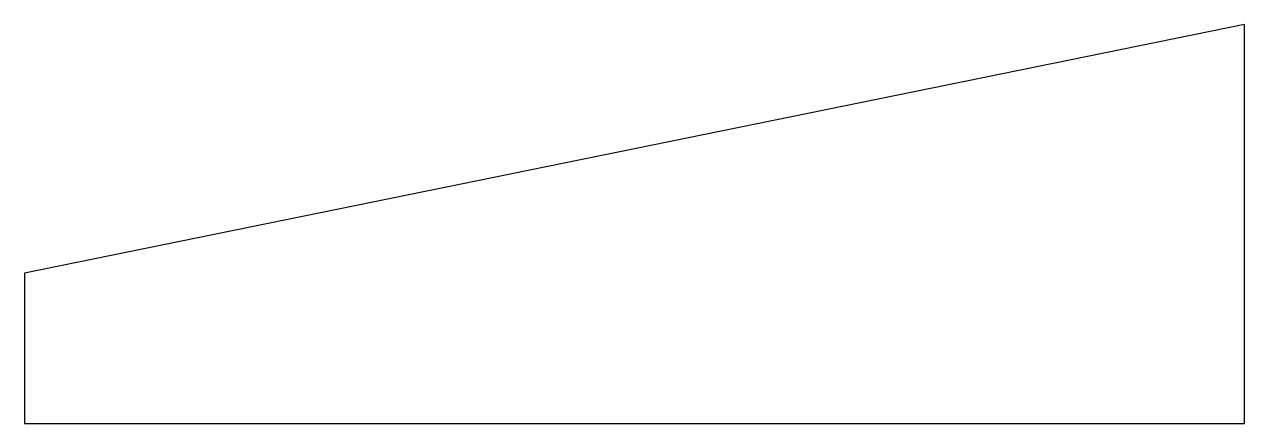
# Model space of a CAD drawing. Header units: millimetres. Extents: x 0 to 147, y 0 to 48.
import ezdxf

# ---------------------------------------------------------------- set-up
doc = ezdxf.new("R2010")
doc.units = ezdxf.units.MM
doc.layers.add('CUT', color=7, linetype='Continuous')

msp = doc.modelspace()

# ---------------------------------------------------------------- linework, layer by layer
at = {"layer": 'CUT'}
msp.add_lwpolyline([(0, 0), (146.97, 0), (146.97, 48.12), (0, 18.12)], close=True, dxfattribs=at)

doc.saveas('drawing.dxf')
